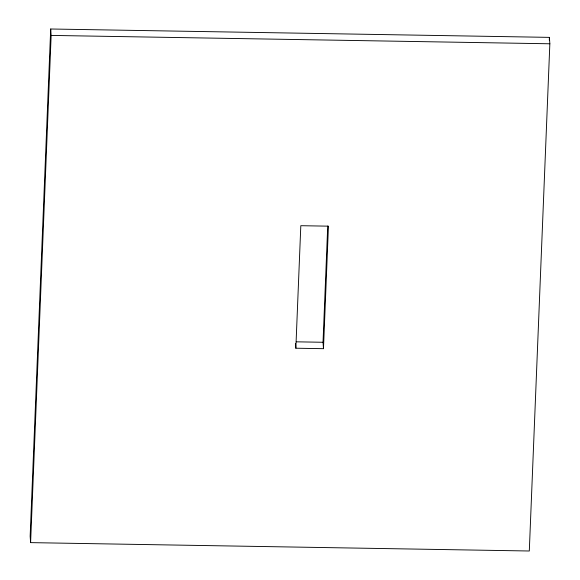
<?xml version="1.0" encoding="UTF-8"?>
<svg xmlns="http://www.w3.org/2000/svg" width="580" height="580" viewBox="0 0 580 580"><rect width="100%" height="100%" fill="white"/><g stroke="black" fill="none" stroke-linecap="round" stroke-linejoin="round"><path stroke-width="0.87" d="M50.699 29L30.153 536.217L30.602 542.626L529.301 551L549.847 43.783L549.398 37.374L50.699 29L51.142 35.416L30.602 542.626M295.844 348.217L300.81 225.7L328.439 226.164L323.473 348.681L295.844 348.217L295.51 343.411M323.473 348.681L323.024 342.272L327.729 226.062M549.289 40.085L549.398 37.374M51.142 35.416L549.847 43.783M296.286 341.823L323.024 342.272"/></g></svg>
